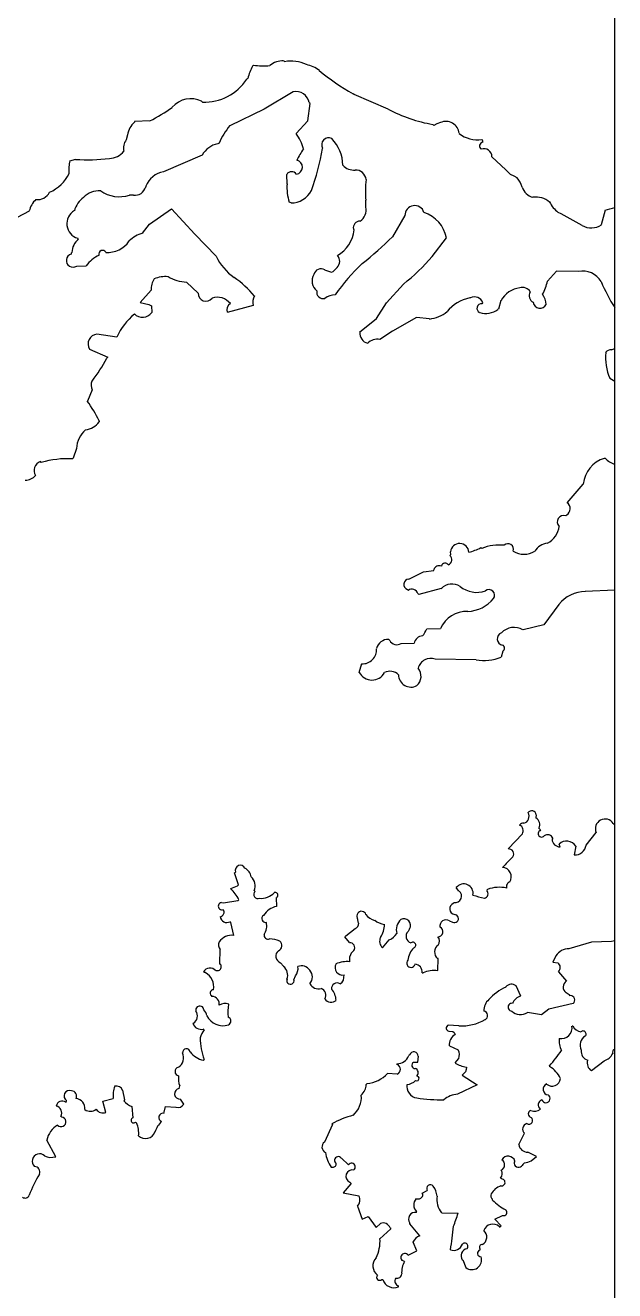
# Model space of a CAD drawing. Header units: millimetres. Extents: x -458 to 152, y -312 to 313.
# Drawn here: x -206.1 to -153.2, y -252 to -138.6 of the extents above; entities that cross this region are included whole.
import ezdxf

# ---------------------------------------------------------------- set-up
doc = ezdxf.new("R2010")
doc.units = ezdxf.units.MM

msp = doc.modelspace()

# ---------------------------------------------------------------- linework, layer by layer
at = {"color": 7, "linetype": 'Continuous', "lineweight": 25}
for p, q in [((-153.25, -307.5), (-153.25, 307.5)), ((-182.86, -141.86), (-182.94, -141.79)), ((-185.65, -142.17), (-185.73, -142.25)), ((-186.17, -143.35), (-186.24, -143.43)), ((-182.09, -144.56), (-184.69, -146.11)), ((-176.63, -144.81), (-176.71, -144.73)), ((-173.56, -146.12), (-176.63, -144.81)), ((-190.23, -145.49), (-190.31, -145.41)), ((-184.69, -146.11), (-187.76, -147.6)), ((-180.77, -147.17), (-180.58, -145.61)), ((-180.58, -145.61), (-180.66, -145.54)), ((-194.93, -147.17), (-196.33, -147.21)), ((-196.33, -147.21), (-196.33, -147.29)), ((-181.83, -148.29), (-180.77, -147.17)), ((-169.19, -147.43), (-169.48, -147.57)), ((-168.88, -147.32), (-169.19, -147.43)), ((-196.95, -148.43), (-197.07, -148.86)), ((-169.48, -147.57), (-169.56, -147.49)), ((-188.73, -149.18), (-188.86, -149.23)), ((-201.61, -150.62), (-202.15, -150.79)), ((-190.26, -150.23), (-193.72, -151.73)), ((-163.84, -150.78), (-164.26, -150.38)), ((-163.43, -151.18), (-163.84, -150.78)), ((-182.64, -152.83), (-182.66, -151.97)), ((-163.01, -151.57), (-163.43, -151.18)), ((-162.59, -151.97), (-163.01, -151.57)), ((-162.28, -152.12), (-162.59, -151.97)), ((-195.32, -153.02), (-195.32, -153.1)), ((-162.01, -152.28), (-162.28, -152.12)), ((-196.42, -153.83), (-196.78, -153.84)), ((-205.76, -155.25), (-206.84, -155.82)), ((-194.99, -156.43), (-193.01, -155.06)), ((-193.01, -155.06), (-190.92, -157.33)), ((-182.28, -154.53), (-182.44, -154.46)), ((-175.58, -154.89), (-175.58, -154.29)), ((-154.1, -155.16), (-154.45, -156.5)), ((-195.59, -157.23), (-194.99, -156.43)), ((-172.06, -155.65), (-173.17, -157.55)), ((-190.92, -157.33), (-189, -159.3)), ((-176.61, -156.94), (-176.69, -156.87)), ((-169.62, -159.32), (-168.35, -157.65)), ((-201.42, -157.7), (-201.34, -157.77)), ((-201.93, -158.96), (-202, -159.04)), ((-202, -159.04), (-202, -159.11)), ((-201.5, -160.19), (-200.65, -160.17)), ((-179.27, -160.51), (-178.66, -160.74)), ((-178.66, -160.74), (-178.49, -160.66)), ((-178.49, -160.66), (-178.14, -160.32)), ((-158.46, -160.65), (-159.29, -161.53)), ((-156.51, -160.68), (-158.46, -160.65)), ((-190.62, -162.62), (-191.66, -161.63)), ((-173.71, -163.48), (-172.2, -161.8)), ((-194.83, -162.34), (-195.81, -163.46)), ((-166.18, -163.04), (-166.25, -163.04)), ((-163.45, -163.28), (-163.66, -164.06)), ((-195.81, -163.46), (-195.03, -163.63)), ((-195.03, -163.63), (-194.79, -163.74)), ((-194.79, -163.74), (-194.78, -164.36)), ((-185.69, -163.73), (-188.01, -164.34)), ((-174.61, -164.9), (-173.71, -163.48)), ((-165.15, -163.56), (-165.07, -163.48)), ((-163.66, -164.06), (-163.74, -164.06)), ((-176.13, -166.11), (-174.61, -164.9)), ((-171.03, -164.81), (-173.18, -166.03)), ((-169.86, -164.93), (-171.03, -164.81)), ((-197.91, -166.55), (-199.7, -166.29)), ((-173.18, -166.03), (-174.32, -166.76)), ((-200.37, -167.63), (-198.71, -168.36)), ((-198.71, -168.36), (-198.79, -168.44)), ((-200.11, -171.28), (-200.55, -172.3)), ((-153.25, -170.52), (-153.68, -170.25)), ((-199.49, -174.06), (-199.49, -174.14)), ((-201.53, -176.53), (-201.81, -177.4)), ((-204.68, -177.79), (-204.76, -177.71)), ((-201.81, -177.4), (-201.89, -177.48)), ((-154.19, -177.42), (-154.11, -177.42)), ((-157.5, -181.4), (-156.07, -179.73)), ((-157.63, -182.57), (-157.55, -182.49)), ((-168.04, -186.12), (-167.96, -186.05)), ((-167.96, -186.05), (-167.99, -185.79)), ((-165.25, -185.43), (-165.17, -185.5)), ((-171.71, -188.25), (-170.41, -187.59)), ((-170.41, -187.59), (-169.48, -187.49)), ((-169.48, -187.49), (-169.48, -187.41)), ((-171.76, -189.26), (-171.84, -189.19)), ((-168.81, -189.1), (-170.82, -189.62)), ((-153.25, -189.23), (-155.89, -189.37)), ((-170.82, -189.62), (-170.9, -189.55)), ((-158.27, -190.53), (-159.62, -192.35)), ((-170.11, -192.72), (-168.87, -192.68)), ((-159.62, -192.35), (-161.47, -192.79)), ((-173.51, -193.67), (-173.43, -193.74)), ((-172.41, -194.03), (-171.25, -193.99)), ((-163.29, -194.71), (-163.43, -195.26)), ((-176.16, -196.62), (-175.94, -195.83)), ((-165.68, -195.48), (-169.34, -195.42)), ((-160.29, -209.38), (-160.31, -209.65)), ((-160.06, -210.58), (-159.9, -210.73)), ((-159.9, -210.73), (-159.97, -210.81)), ((-155.81, -212.09), (-154.91, -210.98)), ((-162.81, -212.44), (-161.52, -211.08)), ((-158.79, -211.47), (-158.86, -211.55)), ((-158.14, -212.24), (-158.23, -212)), ((-156.74, -212.2), (-156.88, -212.98)), ((-187.34, -214.59), (-187.26, -214.51)), ((-187, -215.67), (-187.34, -214.59)), ((-187.69, -216), (-187.07, -215.75)), ((-187.07, -215.75), (-187, -215.67)), ((-185.58, -216.17), (-185.5, -216.25)), ((-167.22, -216.22), (-167.46, -215.91)), ((-164.73, -216.15), (-164.65, -216.07)), ((-188.53, -217.24), (-188.35, -217.26)), ((-188.35, -217.26), (-187.04, -217.07)), ((-187.04, -217.07), (-186.96, -216.99)), ((-183.62, -216.82), (-183.6, -217.6)), ((-167.73, -217.32), (-167.66, -217.24)), ((-176.22, -219.09), (-176.33, -218.64)), ((-168.08, -218.89), (-167.79, -219.01)), ((-187.68, -219.03), (-187.76, -218.96)), ((-187.42, -220.19), (-187.68, -219.03)), ((-177.38, -220.23), (-176.54, -219.58)), ((-171.65, -219.6), (-171.79, -219.84)), ((-177.46, -220.31), (-177.38, -220.23)), ((-177.05, -220.84), (-177.46, -220.31)), ((-174.08, -221.31), (-173.48, -220.59)), ((-155.34, -220.8), (-157.35, -221.4)), ((-153.55, -220.75), (-155.34, -220.8)), ((-153.25, -220.68), (-153.55, -220.75)), ((-188.67, -222.72), (-188.63, -221.47)), ((-177, -222.55), (-177.02, -222.09)), ((-169.08, -222.26), (-169.15, -222.26)), ((-169.12, -223.35), (-169.08, -222.26)), ((-158.53, -222.03), (-158.79, -222.6)), ((-190.05, -223.53), (-190.13, -223.46)), ((-189.04, -223.35), (-188.78, -223.34)), ((-183.23, -222.65), (-182.95, -222.96)), ((-158.79, -222.6), (-158.36, -222.66)), ((-158.3, -223.45), (-157.58, -224.28)), ((-189.97, -223.53), (-190.05, -223.53)), ((-182.02, -224.17), (-181.89, -223.82)), ((-177.88, -224.52), (-177.7, -224.38)), ((-177.7, -224.38), (-177.57, -224.19)), ((-177.57, -224.19), (-177.52, -223.74)), ((-170.52, -223.54), (-170.44, -223.54)), ((-161.67, -225.64), (-162.08, -224.72)), ((-159.15, -226.81), (-159.83, -227.3)), ((-156.98, -226.29), (-159.15, -226.81)), ((-159.83, -227.3), (-161.08, -227.1)), ((-191.09, -228.07), (-191.02, -228.07)), ((-190.07, -228.67), (-190.15, -228.59)), ((-167.22, -228.3), (-168.18, -228.24)), ((-168.12, -228.77), (-167.78, -228.8)), ((-167.78, -228.8), (-167.65, -228.91)), ((-167.65, -228.91), (-167.57, -229.07)), ((-157.08, -228.31), (-157, -228.31)), ((-168.08, -230.09), (-167.3, -230.46)), ((-190.15, -231.39), (-190.07, -231.31)), ((-171.64, -230.89), (-171.72, -230.97)), ((-170.92, -231.57), (-170.86, -231.02)), ((-167.25, -231.23), (-167.58, -231.63)), ((-172.79, -231.7), (-172.78, -231.78)), ((-171.29, -231.57), (-170.92, -231.57)), ((-166.63, -232.41), (-166.92, -232.71)), ((-166.56, -232.21), (-166.63, -232.41)), ((-166.55, -232), (-166.56, -232.21)), ((-159.08, -231.95), (-159.09, -231.87)), ((-155.34, -232.31), (-154.2, -231.43)), ((-192.31, -233.92), (-192.26, -233.67)), ((-175.46, -233.48), (-175.54, -233.56)), ((-172.76, -232.63), (-173.62, -232.58)), ((-170.97, -232.82), (-170.97, -232.74)), ((-165.58, -233.6), (-167.34, -234.43)), ((-166.92, -232.71), (-165.58, -233.6)), ((-199.15, -235.06), (-198.23, -234.8)), ((-197.39, -234.08), (-197.21, -234.93)), ((-202.5, -235.15), (-202.42, -235.07)), ((-202.42, -235.07), (-202.42, -235)), ((-198.89, -236.07), (-199.15, -235.06)), ((-197.21, -234.93), (-197.29, -235.01)), ((-196.57, -235.54), (-196.47, -236.55)), ((-193.68, -236.16), (-193.54, -235.53)), ((-193.54, -235.53), (-192.6, -235.59)), ((-191.91, -235.33), (-192.2, -234.86)), ((-202.85, -236.49), (-202.93, -236.41)), ((-196.22, -236.93), (-196.14, -237)), ((-178.63, -237.07), (-178.55, -237.15)), ((-178.55, -237.15), (-179.29, -238.72)), ((-161.85, -238.95), (-161.33, -237.92)), ((-203.39, -240.03), (-204.19, -238.55)), ((-204.39, -239.95), (-204.17, -240.05)), ((-204.17, -240.05), (-203.93, -240.1)), ((-203.93, -240.1), (-203.39, -240.03)), ((-177.77, -240.16), (-177.13, -240.77)), ((-162.2, -240.44), (-162.27, -240.52)), ((-160.27, -240), (-161.05, -239.63)), ((-161.03, -240.52), (-160.74, -240.41)), ((-160.74, -240.41), (-160.27, -240)), ((-178.67, -240.96), (-178.53, -240.96)), ((-161.34, -240.57), (-161.03, -240.52)), ((-176.93, -242.47), (-177.61, -243.27)), ((-177.01, -242.32), (-176.93, -242.4)), ((-176.93, -242.4), (-176.93, -242.47)), ((-163.4, -242.03), (-163.48, -241.95)), ((-177.61, -243.27), (-176.2, -243.54)), ((-170.53, -243.31), (-170.07, -243.06)), ((-170.45, -243.39), (-170.53, -243.31)), ((-164.21, -243.92), (-164.21, -243.84)), ((-176.33, -244.48), (-175.91, -245.64)), ((-171.02, -245.04), (-171.03, -244.96)), ((-175.91, -245.64), (-175.37, -245.39)), ((-175.37, -245.39), (-174.64, -246.38)), ((-174.64, -246.38), (-174.27, -246.02)), ((-171.62, -246.06), (-171.62, -245.99)), ((-170.73, -247.13), (-171.62, -246.06)), ((-168.77, -245.05), (-167.29, -245.09)), ((-164, -245.62), (-163.31, -245.29)), ((-163.44, -246.23), (-164, -245.62)), ((-173.32, -246.5), (-174.31, -247.38)), ((-173.4, -246.42), (-173.32, -246.5)), ((-163.6, -246.31), (-163.52, -246.31)), ((-163.52, -246.31), (-163.44, -246.23)), ((-171.01, -248.46), (-171.34, -247.69)), ((-165.33, -248.38), (-165.33, -248.3)), ((-172.1, -249.44), (-172.36, -249.3)), ((-171.77, -248.87), (-171.01, -248.46)), ((-166.94, -249.28), (-166.86, -249.28)), ((-166.86, -249.28), (-166.61, -249.97)), ((-174.13, -251.03), (-174.05, -251.03)), ((-172.63, -251.69), (-172.63, -251.62))]:
    msp.add_line(p, q, dxfattribs=at)
for centre, radius, start, end in [((-182.96, -143.75), 1.97, 89.558, 128.2693), ((-180.71, -144.88), 5.66, 152.3545, 164.3647), ((-184.74, -135.22), 7.01, 262.4919, 274.6057), ((-182.27, -144.92), 3.11, 64.0431, 100.9025), ((-181.57, -145.13), 3.08, 53.4518, 77.568), ((-167.41, -127.93), 19.21, 230.053, 241.0091), ((-190.04, -140.96), 4.53, 267.5557, 326.9197), ((-191.28, -147.37), 2.19, 63.6621, 139.4753), ((-181.86, -145.76), 1.22, 10.7183, 100.7321), ((-204.52, -129.33), 20.26, 298.2379, 304.8461), ((-167.3, -134.34), 13.34, 242.001, 260.2557), ((-194.87, -148.82), 2.12, 133.6484, 169.1739), ((-168.4, -148.43), 1.21, 6.9017, 113.4952), ((-183.39, -151.36), 5.77, 139.2786, 157.7958), ((-185.19, -150.75), 4.16, 14.9058, 36.1363), ((-165.54, -146.27), 2.61, 230.5588, 278.3583), ((-196.15, -149.58), 1.16, 141.9878, 195.1376), ((-188.5, -151.2), 2, 100.3322, 151.0944), ((-164.88, -159.79), 19.18, 148.1818, 151.7304), ((-200.28, -146.13), 21.12, 339.8119, 350.4541), ((-178.9, -149.32), 0.635, 64.2144, 208.9095), ((-181.34, -151.29), 3.72, 2.3812, 43.0624), ((-165.04, -149.42), 0.338, 95.9371, 239.1027), ((-164.98, -150.38), 0.717, 0.1863, 109.1946), ((-165.35, -149.05), 0.275, 353.4739, 46.5325), ((-198.36, -151.51), 3.86, 169.3413, 185.6082), ((-200.49, -135.84), 14.82, 265.6858, 277.4353), ((-198.65, -148.77), 1.77, 272.4176, 321.1047), ((-181.89, -151.32), 0.632, 277.6107, 78.3546), ((-205.28, -150.43), 3.41, 293.13, 334.7855), ((-193.31, -153.87), 2.18, 100.7768, 156.948), ((-182.23, -152.23), 0.507, 34.0444, 149.077), ((-176.66, -150.29), 1.29, 220.9615, 275.7622), ((-176.49, -152.52), 0.947, 5.4724, 92.3433), ((-196.3, -152.82), 1.02, 262.9728, 344.3475), ((-178.47, -153.14), 4.18, 175.6847, 198.317), ((-166.4, -153.51), 9.21, 173.2234, 184.8385), ((-163.71, -153.79), 2.27, 17.4158, 41.5146), ((-160.22, -152.67), 1.4, 198.3267, 254.7982), ((-203.74, -155.73), 2.08, 133.348, 166.5655), ((-205.04, -152.99), 1.24, 264.0617, 332.1922), ((-199.52, -155.86), 2.29, 126.8718, 163.7463), ((-199.5, -155.37), 1.93, 85.5977, 136.1003), ((-197.66, -150.99), 2.98, 235.2952, 287.2187), ((-182.3, -152.45), 2.08, 270.6116, 332.4557), ((-160.33, -155.96), 1.96, 50.6834, 97.3837), ((-201.03, -156.39), 1.36, 120.3563, 253.4758), ((-176.76, -155.15), 1.21, 303.6686, 12.1945), ((-171.19, -155.63), 0.871, 17.0058, 181.6458), ((-171.26, -158.2), 2.96, 10.5497, 72.1839), ((-156.92, -153.42), 2.4, 205.152, 234.3044), ((-214.5, -261.86), 120.4, 61.0171, 62.1883), ((-155.47, -148.23), 7.07, 281.1855, 288.2777), ((-176.08, -156.77), 0.621, 90.9717, 188.8871), ((-155.34, -155.07), 1.69, 241.0541, 302.0691), ((-194.65, -160.22), 3.14, 107.3983, 133.1732), ((-179.66, -156.6), 3.06, 300.407, 353.5335), ((-192.46, -138.41), 27.17, 307.5201, 315.2115), ((-200.45, -158.96), 1.48, 126.933, 180.0473), ((-199.19, -159.11), 0.335, 28.9197, 195.2981), ((-198.74, -156.61), 2.35, 266.2819, 325.6521), ((-201.84, -159.69), 0.6, 105.5705, 303.9509), ((-198.16, -161.95), 3.06, 116.0742, 144.3689), ((-184.58, -157.2), 4.89, 205.4791, 234.9636), ((-178.72, -159.76), 0.802, 315.6506, 40.6489), ((-183.74, -147.24), 18.58, 308.3912, 319.4474), ((-179.24, -161.51), 1.16, 150.1673, 230.9034), ((-179.59, -161.09), 0.665, 60.5798, 166.2996), ((-161.77, -174.64), 20.38, 133.9315, 144.3179), ((-156.11, -162.54), 1.91, 30.4139, 102.1336), ((-193.16, -162.26), 1.67, 146.0206, 182.9018), ((-193.55, -163.71), 2.58, 84.6391, 112.734), ((-191.41, -157.85), 3.79, 239.9912, 266.2588), ((-192.63, -168.84), 9.26, 40.1492, 55.5191), ((-161.47, -164.39), 2.27, 97.4706, 150.5892), ((-161.53, -162.93), 0.827, 31.25, 106.626), ((-162.65, -160.96), 3.41, 329.1277, 350.3828), ((-137.13, -154.03), 18.91, 203.5416, 211.5126), ((-189.93, -162.64), 0.695, 178.0011, 324.0098), ((-188.9, -164.48), 1.5, 38.1354, 108.1211), ((-184.55, -163.46), 1.17, 149.4507, 193.0669), ((-179.4, -162.52), 0.583, 168.4429, 284.6779), ((-178.24, -164.42), 1.67, 92.8995, 127.0876), ((-165.52, -166.56), 3.6, 101.8465, 140.2832), ((-165.81, -163.72), 0.771, 18.1655, 118.5654), ((-160.26, -162.85), 0.66, 148.8156, 242.3862), ((-161.06, -163.72), 1.67, 2.8957, 37.105), ((-192.37, -169.15), 6.12, 130.3656, 154.898), ((-195.61, -163.73), 1.04, 226.0491, 322.8004), ((-187.37, -164.12), 0.671, 121.1047, 198.414), ((-170.26, -161.79), 3.17, 277.2045, 308.5824), ((-165.2, -163.97), 0.411, 83.7055, 246.0173), ((-164.82, -162.61), 1.82, 252.6936, 306.6868), ((-159.94, -163.34), 0.627, 188.6861, 331.8113), ((-199.59, -167.18), 0.899, 97.3562, 209.9692), ((-175.18, -166.18), 0.948, 175.8351, 256.6801), ((-174.57, -167.88), 1.14, 77.7545, 137.2551), ((-153.58, -168.31), 0.616, 86.7433, 141.6636), ((-154.01, -166.31), 1.46, 288.6597, 301.2646), ((-214.31, -159.73), 17.8, 322.7962, 330.6885), ((-149.5, -168.38), 4.58, 174.2603, 204.0515), ((-199.32, -170.87), 0.899, 155.4621, 207.5133), ((-208.54, -178.31), 9.99, 25.1349, 36.9397), ((-201, -173.01), 1.89, 278.7337, 323.102), ((-199.21, -176.64), 2.32, 130.5153, 177.3183), ((-204.48, -178.51), 0.851, 109.6706, 212.3397), ((-202.36, -186.01), 8.55, 86.8654, 105.7864), ((-153.42, -179.97), 2.66, 106.8179, 174.7752), ((-152.79, -176.23), 1.77, 222.0229, 255.116), ((-206.12, -178.15), 1.23, 269.9455, 318.4165), ((-157.92, -181.93), 0.673, 303.2587, 51.6959), ((-157.83, -183.11), 0.574, 69.9685, 225.776), ((-160.28, -183.21), 2.08, 298.9676, 351.3864), ((-167.16, -185.89), 0.833, 3.2464, 173.1771), ((-167.44, -181.4), 4.58, 283.969, 298.4646), ((-163.54, -189.72), 4.53, 85.144, 111.1398), ((-162.82, -185.56), 0.486, 338.9863, 134.1554), ((-161.37, -184.16), 1.86, 237.7809, 300.7615), ((-159.12, -186.54), 1.52, 95.962, 149.0805), ((-168.97, -187.59), 0.542, 70.5121, 160.5321), ((-168.46, -187.16), 0.341, 31.8834, 165.4869), ((-168.38, -186.51), 0.518, 294.1523, 48.3584), ((-171.69, -188.73), 0.482, 93.3623, 250.8313), ((-171.44, -189.71), 0.559, 17.1255, 126.0322), ((-167.84, -190.03), 1.34, 57.0488, 136.4605), ((-165.61, -187.07), 2.37, 230.7713, 288.9724), ((-164.52, -189.69), 0.498, 322.8955, 130.2278), ((-155.87, -192.43), 3.06, 90.2327, 141.4993), ((-166.51, -188.09), 3.05, 271.6327, 321.5229), ((-166.52, -193.7), 2.56, 87.8135, 156.7064), ((-172.04, -192.01), 2.05, 319.2583, 339.8511), ((-162.27, -194.14), 1.56, 59.5908, 137.2157), ((-173.58, -194.73), 1.07, 86.3702, 166.7301), ((-172.79, -193.42), 0.713, 206.5221, 302.3994), ((-170.45, -194.16), 0.811, 92.3436, 168.0934), ((-163.23, -193.61), 0.561, 108.9741, 262.3213), ((-175.85, -194.6), 1.24, 265.8462, 5.1511), ((-163.45, -194.44), 0.314, 301.3095, 61.8135), ((-171.76, -196.96), 1.14, 312.587, 39.1162), ((-169.74, -196.52), 1.17, 70.1098, 166.1438), ((-164.94, -191.42), 4.12, 259.5949, 291.4187), ((-175.02, -196.01), 1.29, 208.1678, 331.0026), ((-173.41, -197.59), 1.08, 44.8589, 117.0252), ((-171.52, -196.8), 1.13, 181.4692, 298.1345), ((-161.56, -209.53), 0.627, 285.5835, 31.3068), ((-160.69, -209.42), 0.402, 5.6794, 147.7465), ((-160.68, -210.25), 0.703, 332.4409, 58.7532), ((-154.11, -210.63), 0.873, 32.8514, 203.4021), ((-161.42, -210.57), 0.442, 86.8976, 143.6981), ((-162, -210.81), 0.549, 330.5442, 65.978), ((-159.81, -211.07), 0.308, 121.908, 320.8329), ((-152.99, -209.79), 0.537, 223.7635, 240.7249), ((-159.27, -211.7), 0.53, 24.8948, 124.8207), ((-158.2, -211.58), 0.662, 178.1889, 274.93), ((-157.57, -212.71), 0.971, 32.1978, 132.9814), ((-156.83, -211.95), 1.03, 267.4463, 351.9922), ((-146.55, -229.58), 22.82, 133.9735, 137.2528), ((-162.76, -212.89), 0.451, 323.8068, 96.3293), ((-186.83, -214.36), 0.456, 24.202, 198.8842), ((-186.8, -215.05), 0.952, 6.627, 66.4759), ((-163.39, -214.95), 0.863, 328.9292, 84.594), ((-186.57, -215.74), 1.08, 336.0926, 48.2633), ((-162.52, -215.82), 0.443, 106.8182, 196.8221), ((-190.12, -218.54), 3.52, 26.1901, 46.3222), ((-185.25, -216.52), 0.371, 132.5441, 294.5892), ((-184.97, -215.25), 1.62, 265.3316, 316.6627), ((-183.7, -216.59), 0.246, 289.9846, 110.0065), ((-167.56, -216.67), 0.574, 260.8255, 52.7468), ((-166.79, -216.42), 0.841, 349.7166, 142.7121), ((-162.19, -204.98), 12.19, 251.971, 256.9468), ((-165.02, -216.45), 0.416, 280.5407, 45.7111), ((-163.57, -219.09), 3.21, 78.6702, 109.6561), ((-188.47, -217.57), 0.338, 100.3492, 292.4031), ((-183.28, -219.26), 1.69, 100.8027, 149.6993), ((-167.51, -217.81), 0.535, 114.392, 257.525), ((-188.72, -218.09), 0.435, 281.8582, 28.1354), ((-188.05, -218.45), 0.586, 186.6413, 299.2577), ((-184.57, -218.69), 0.337, 121.2716, 282.9562), ((-175.96, -218.45), 0.42, 18.7424, 207.9787), ((-174.56, -217.65), 1.21, 213.3768, 259.7635), ((-173.52, -217.07), 2.17, 234.5919, 259.6426), ((-171.61, -219.68), 1.23, 132.2069, 196.2105), ((-172.16, -219.3), 0.596, 329.7098, 117.7844), ((-168.38, -219.35), 0.552, 57.2405, 190.8277), ((-167.62, -218.69), 0.361, 242.0071, 91.5579), ((-185.87, -219.33), 1.41, 326.2679, 12.6703), ((-176.71, -219.12), 0.497, 290.3009, 3.458), ((-175.85, -219.25), 1.95, 324.6945, 1.5586), ((-174.26, -218.94), 1.83, 295.3984, 323.469), ((-171.36, -220.27), 0.604, 135.3401, 253.7694), ((-169.12, -219.86), 0.456, 269.5562, 63.0597), ((-188.19, -221.05), 0.602, 152.0626, 223.7274), ((-187.58, -221.59), 1.41, 83.4193, 144.4634), ((-184.37, -220.19), 0.336, 167.0872, 296.4104), ((-184.41, -223.57), 3.08, 68.5489, 86.5048), ((-183.62, -221.09), 0.518, 294.168, 48.3479), ((-177.02, -221.3), 0.456, 325.6417, 93.5765), ((-173.53, -220.72), 0.804, 154.9934, 227.0492), ((-171.36, -221.06), 0.265, 287.6343, 128.6157), ((-168.62, -221.68), 0.786, 127.1052, 227.6731), ((-169.49, -220.7), 0.528, 317.958, 46.7395), ((-183.01, -222.05), 0.633, 129.3295, 250.0498), ((-176.1, -222.33), 0.947, 125.1376, 165.6026), ((-169.99, -222.58), 1.81, 135.3975, 174.5956), ((-157.35, -222.8), 1.41, 89.7942, 146.8176), ((-189.55, -223.79), 0.673, 41.4093, 149.8912), ((-188.89, -223), 0.356, 288.3912, 52.6683), ((-183.59, -223.75), 1.01, 338.9447, 50.9372), ((-182.71, -223.15), 1.06, 320.9597, 8.4507), ((-181.33, -223.8), 0.878, 34.1927, 112.3118), ((-181.24, -223.91), 0.879, 316.2357, 43.1173), ((-177.66, -223.08), 0.673, 150.216, 282.2956), ((-177.25, -225.13), 2.59, 84.6474, 112.7255), ((-171.53, -222.68), 0.378, 135.5176, 343.5918), ((-171.19, -223.46), 0.676, 352.7422, 87.7052), ((-169.4, -226.08), 2.74, 84.2318, 112.3091), ((-158.63, -223.07), 0.496, 310.7859, 56.635), ((-190.65, -224.8), 1.44, 349.4829, 62.0955), ((-182.34, -224.24), 0.328, 156.5734, 12.0326), ((-179.81, -224.08), 0.907, 208.9126, 284.6606), ((-178.15, -224.96), 0.507, 59.087, 185.9617), ((-162.5, -225.23), 0.662, 51.3177, 141.3251), ((-157.24, -224.82), 0.639, 121.99, 233.9366), ((-189.23, -225.38), 0.311, 89.7648, 242.7598), ((-189.41, -226.35), 0.692, 351.041, 87.0917), ((-179.76, -225.55), 0.615, 326.8709, 73.1202), ((-179.8, -226.07), 1.56, 2.3213, 42.8779), ((-161.33, -228.68), 4.21, 113.5298, 139.5768), ((-161.35, -226.78), 1.19, 105.4605, 154.9809), ((-157.98, -226.31), 1.03, 43.4884, 69.3074), ((-157.22, -225.98), 0.389, 308.4234, 91.57), ((-190.47, -226.88), 0.357, 0.5014, 195.8227), ((-190.63, -227.5), 0.81, 8.1198, 50.433), ((-188.21, -227.15), 0.866, 67.0119, 126.4957), ((-183.22, -227.12), 4.72, 170.629, 184.864), ((-178.69, -225.52), 0.671, 213.184, 312.4479), ((-163.71, -226.91), 1.27, 130.7127, 182.8619), ((-162.46, -226.63), 0.352, 85.0255, 265.4172), ((-191.46, -227.43), 0.78, 304.266, 34.9606), ((-188.38, -226.68), 1.61, 206.1383, 287.2928), ((-188.05, -227.87), 0.378, 293.7235, 69.4), ((-166.98, -224.05), 4.25, 266.7361, 299.5927), ((-165.07, -227.38), 0.417, 297.6487, 76.8928), ((-161.71, -226.14), 1.15, 227.3388, 303.097), ((-190.33, -227.81), 0.807, 199.2442, 283.3633), ((-188.93, -229.71), 1.54, 137.4402, 167.5689), ((-168.09, -228.5), 0.275, 108.5217, 263.4302), ((-166.98, -230.01), 1.11, 122.1207, 184.3994), ((-158.05, -228.47), 0.98, 260.0412, 9.1315), ((-156.18, -227.94), 0.899, 204.1456, 263.2251), ((-156.09, -229.03), 0.275, 316.3005, 136.8175), ((-184.55, -229.27), 5.89, 181.0218, 200.2827), ((-156.23, -229.65), 2, 173.7533, 205.6315), ((-155.42, -230.03), 0.939, 120.2088, 208.205), ((-192.89, -231.16), 0.978, 301.148, 25.9014), ((-191.67, -230.7), 0.342, 8.3792, 186.2155), ((-189.54, -229.1), 2.37, 220.663, 255.0756), ((-172.77, -230.58), 1.12, 268.9324, 339.6584), ((-171.27, -231.04), 0.406, 2.3401, 158.1596), ((-168.07, -230.9), 0.891, 338.1061, 29.2885), ((-170.24, -222.1), 14.83, 318.778, 325.4004), ((-155.45, -230.61), 0.807, 169.7582, 253.8758), ((-154.93, -231.64), 0.788, 161.3359, 238.6582), ((-154.51, -230.28), 1.19, 285.4511, 334.9904), ((-153.17, -230.67), 0.285, 105.3894, 203.4154), ((-192.29, -232.39), 0.399, 104.2445, 258.8768), ((-172.91, -232.21), 0.449, 289.2195, 73.9022), ((-171.15, -231.83), 0.294, 120.5064, 270.8666), ((-171.26, -232.49), 0.385, 319.2948, 71.9099), ((-166.1, -229.09), 2.94, 239.9002, 261.1453), ((-160.3, -234.02), 2.4, 24.769, 59.5585), ((-197.94, -234.27), 0.58, 18.8295, 106.1863), ((-190.88, -233.05), 1.51, 169.6678, 204.4691), ((-176.89, -233.51), 1.35, 312.2835, 357.7042), ((-175.81, -230.45), 3.05, 276.5355, 315.8356), ((-170.83, -233.71), 1.07, 171.0663, 261.0714), ((-171.96, -232.3), 1.25, 273.7216, 313.0003), ((-171.01, -233.02), 0.211, 242.622, 76.8972), ((-159.16, -233.99), 0.513, 111.6009, 262.5645), ((-158.86, -232.97), 0.737, 227.6655, 356.5707), ((-202.15, -234.59), 0.491, 69.476, 236.4243), ((-201.98, -234.6), 0.467, 331.5782, 89.6575), ((-201.68, -235.73), 0.919, 355.1648, 83.0924), ((-196.25, -234.48), 2, 157.4913, 189.3701), ((-192.25, -234.39), 0.473, 97.4251, 276.0827), ((-178.15, -234.69), 2.18, 311.495, 4.6299), ((-168.59, -217.63), 17.3, 262.0189, 270.0482), ((-167.15, -236.67), 2.25, 94.9014, 129.3355), ((-159.42, -234.82), 0.376, 195.6702, 59.8228), ((-202.82, -235.57), 0.529, 52.0784, 171.003), ((-203.47, -236.1), 0.621, 329.7221, 78.6401), ((-200.28, -235.06), 0.895, 237.1779, 305.9452), ((-199.14, -235.38), 0.729, 212.9189, 290.2323), ((-195.62, -233.49), 2.26, 222.3784, 244.9927), ((-192.42, -235), 0.615, 253.1155, 326.8744), ((-160.68, -236.19), 0.321, 105.59, 257.5323), ((-160.42, -235.13), 0.828, 245.4945, 308.0185), ((-159.61, -235.39), 0.497, 110.2925, 232.2113), ((-202.9, -236.91), 0.427, 222.2794, 82.7361), ((-196.4, -236.77), 0.235, 107.274, 317.7838), ((-198.08, -237.91), 2.14, 353.2099, 25.1), ((-192.17, -238.61), 2.45, 134.6274, 161.1121), ((-193.78, -236.51), 0.369, 73.1374, 253.1249), ((-173.77, -246.66), 10.75, 105.8447, 116.8743), ((-161.01, -237.55), 0.496, 102.8685, 229.7501), ((-160.94, -236.78), 0.335, 236.0259, 56.0214), ((-202.06, -239.06), 2.2, 121.907, 166.4041), ((-195.34, -237.5), 0.906, 227.0099, 339.8894), ((-178.97, -239.16), 0.539, 126.0665, 246.5782), ((-161.05, -238.82), 0.81, 189.3345, 269.8115), ((-204.84, -240.43), 0.66, 46.5624, 226.5625), ((-176.49, -239.35), 2.71, 186.4855, 216.3764), ((-178.04, -240.36), 0.335, 37.1043, 236.0147), ((-163.66, -240.77), 0.539, 296.5435, 57.051), ((-162.81, -240.62), 0.639, 16.8016, 151.1343), ((-195.67, -247.24), 10.77, 148.4155, 159.623), ((-205.3, -241.4), 0.489, 335.791, 90.1706), ((-178.5, -240.69), 0.275, 263.4369, 9.6869), ((-176.78, -241.79), 0.58, 76.9916, 246.8231), ((-176.85, -240.95), 0.335, 307.0927, 146.0171), ((-163.94, -241.56), 0.601, 319.369, 31.0778), ((-161.87, -240.57), 0.409, 171.9797, 310.1164), ((-159.54, -242.35), 2.53, 135.3126, 144.7279), ((-169.78, -242.89), 0.336, 42.0343, 210.2397), ((-170.9, -243.73), 1.73, 5.7535, 37.5705), ((-162.93, -244.2), 1.64, 108.9032, 148.9776), ((-163.4, -242.34), 0.315, 258.0958, 90.7739), ((-206.14, -243.34), 0.397, 236.2443, 337.9121), ((-176.91, -243.92), 0.805, 316.0736, 28.121), ((-170.43, -244.36), 0.844, 137.8134, 225.3143), ((-170.9, -243.37), 0.454, 249.5919, 357.541), ((-167.38, -243.87), 1.83, 170.1089, 220.4426), ((-163.98, -243.52), 0.389, 155.0034, 234.6799), ((-171.14, -245.62), 0.599, 78.4326, 217.3087), ((-161.1, -241.05), 4.22, 222.7481, 242.8868), ((-163.21, -245.03), 0.285, 249.7016, 49.5565), ((-174.03, -246.64), 0.668, 19.1142, 110.9416), ((-180.28, -240.97), 13.63, 337.1169, 342.4012), ((-164.18, -246.92), 0.847, 46.1967, 161.9802), ((-170.35, -248.15), 1.1, 110.5838, 154.9137), ((-265.98, -235.51), 98.85, 352.5197, 353.7503), ((-165.5, -247.24), 0.775, 300.461, 48.4097), ((-177.74, -247.59), 3.44, 333.9712, 3.5415), ((-167.69, -247.59), 0.838, 249.7669, 339.7513), ((-166.37, -248.93), 0.667, 102.1682, 211.5391), ((-166.69, -248.06), 0.28, 308.4764, 139.6275), ((-165.24, -248.69), 0.317, 106.8175, 270.5562), ((-165.15, -248.14), 0.239, 79.0331, 222.1687), ((-173.91, -249.83), 1.03, 135.388, 233.46), ((-172.07, -249.07), 0.363, 34.098, 218.0627), ((-170.58, -250.35), 1.78, 148.9498, 186.3124), ((-166.07, -249.28), 0.878, 231.8917, 18.6107), ((-174.33, -250.84), 0.275, 137.1749, 315.9451), ((-172.78, -250.49), 0.443, 256.3114, 352.7106), ((-173.05, -250.73), 1.05, 196.6309, 293.3641), ((-172.53, -251.19), 0.443, 143.6752, 256.308)]:
    msp.add_arc(centre, radius, start, end, dxfattribs=at)

doc.saveas('drawing.dxf')
